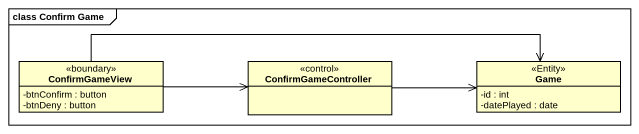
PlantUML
@startuml
mainframe class Confirm Game
hide circle
hide empty members
skinparam classAttributeIconSize 0
class ConfirmGameView <<boundary>> {
  -btnConfirm : button
  -btnDeny : button
}
class ConfirmGameController <<control>>
class Game <<Entity>> {
  -id : int
  -datePlayed : date
}
ConfirmGameView -right-> ConfirmGameController
ConfirmGameView -right-> Game
ConfirmGameController -right-> Game
@enduml
